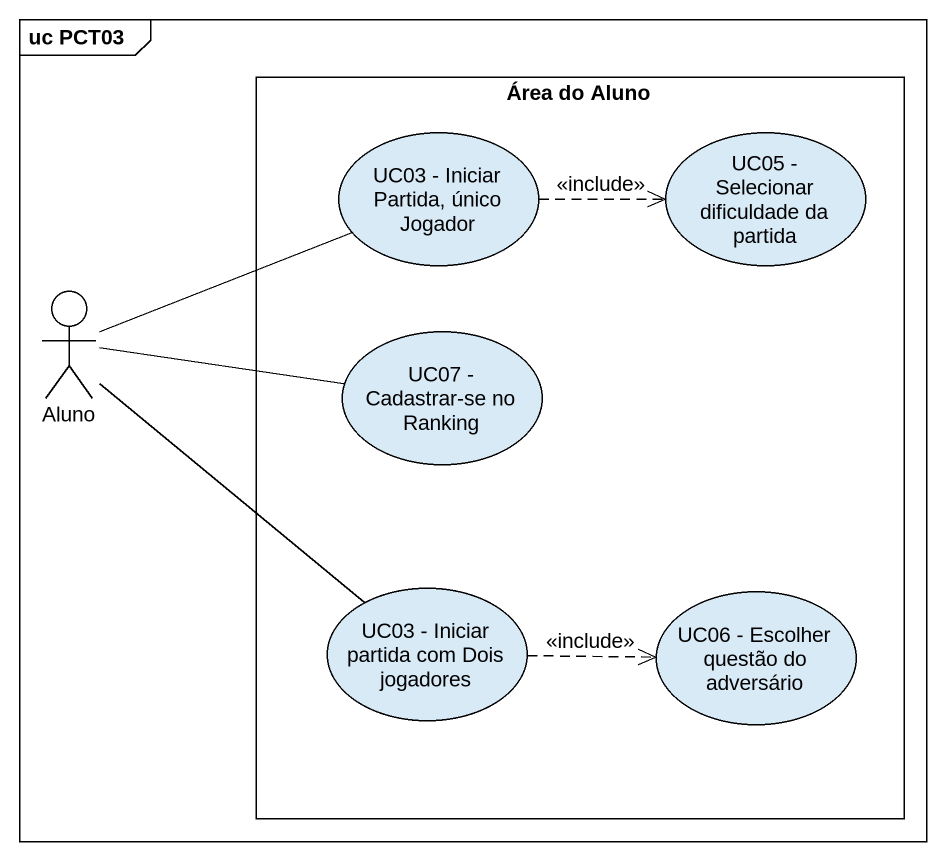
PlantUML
@startuml
mainframe uc PCT03
rectangle "Área do Aluno" as Área_do_Aluno {
  usecase "UC03 - Iniciar Partida, único Jogador" as UC03_Iniciar_Partida_único
  usecase "UC05 - Selecionar dificuldade da partida" as UC05_Selecionar_dificuldade
  usecase "UC07 - Cadastrar-se no Ranking" as UC07_Cadastrar_se_no_Ranking
  usecase "UC03 - Iniciar partida com Dois jogadores" as UC03_Iniciar_partida_com
  usecase "UC06 - Escolher questão do adversário" as UC06_Escolher_questão_do
}
actor Aluno
UC03_Iniciar_Partida_único .right.> UC05_Selecionar_dificuldade : <<include>>
Aluno -right- UC03_Iniciar_Partida_único
Aluno -right- UC07_Cadastrar_se_no_Ranking
Aluno -- UC03_Iniciar_partida_com
UC03_Iniciar_partida_com .right.> UC06_Escolher_questão_do : <<include>>
@enduml
